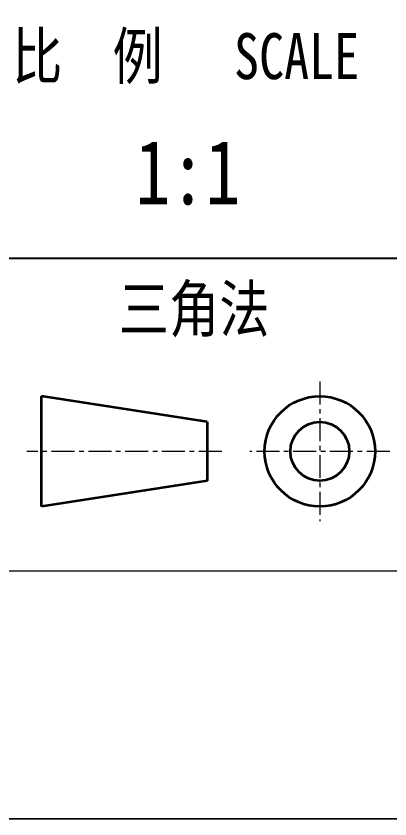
# Model space of a CAD drawing. Header units: millimetres. Extents: x -49572 to 104182, y -50696 to 51993.
# Drawn here: x -47028.36 to -47008.04, y 44871.89 to 44915.57 of the extents above; entities that cross this region are included whole.
import ezdxf

# ---------------------------------------------------------------- set-up
doc = ezdxf.new("R2010")
doc.units = ezdxf.units.MM
doc.header["$LTSCALE"] = 0.5
doc.linetypes.add('AM_ISO08W050x2', pattern=[9, 6, -0.75, 1.5, -0.75])
doc.linetypes.add('CENTER', pattern=[2, 1.25, -0.25, 0.25, -0.25])
doc.layers.add('中心线', color=2, linetype='AM_ISO08W050x2', lineweight=18)
doc.layers.add('图框', color=7, linetype='Continuous', lineweight=18)
doc.layers.add('图\\M+19E79\\M+195B6\\M+18E9A', color=7, linetype='Continuous')
doc.layers.add('打印', color=7, linetype='Continuous', lineweight=15, plot=False)
doc.layers.add('打印-禁用', color=7, linetype='Continuous', lineweight=15, plot=False)
doc.styles.add('国标', font='simfang.ttf', dxfattribs={"width": 0.8})

# ---------------------------------------------------------------- blocks, each defined once
blk = doc.blocks.new('GZDEH零件A3图框V01版')
at = {"layer": '中心线', "color": 1, "linetype": 'CENTER', "lineweight": 5, "ltscale": 2}
for p, q in [((3175.818, -1822.661), (3175.818, -1830.261)), ((3170.49, -1826.461), (3159.89, -1826.461)), ((3179.618, -1826.461), (3172.018, -1826.461))]:
    blk.add_line(p, q, dxfattribs=at)
at = {"layer": '图\\M+19E79\\M+195B6\\M+18E9A', "color": 9}
blk.add_line((3181.99, -1815.961), (3092.49, -1815.961), dxfattribs=at)
at = {"layer": '图框', "color": 2, "linetype": 'ByBlock', "lineweight": 35}
for p, q in [((3169.69, -1824.861), (3160.69, -1823.462)), ((3160.69, -1829.461), (3160.69, -1823.462)), ((3169.69, -1824.861), (3169.69, -1828.061)), ((3169.69, -1828.061), (3160.69, -1829.461))]:
    blk.add_line(p, q, dxfattribs=at)
at = {"layer": '图框', "linetype": 'Continuous'}
blk.add_line((2882.49, -1832.961), (3272.49, -1832.961), dxfattribs=at)
at = {"layer": '图框', "color": 2, "linetype": 'ByBlock', "lineweight": 35}
for radius in [3, 1.6]:
    blk.add_circle((3175.818, -1826.461), radius, dxfattribs=at)
at = {"layer": '打印-禁用', "linetype": 'Continuous'}
blk.add_line((2857.49, -1846.461), (3277.49, -1846.461), dxfattribs=at)
at = {"layer": '图\\M+19E79\\M+195B6\\M+18E9A', "color": 9, "style": '国标', "width": 0.8}
for s, p in [('比  例\u3000', (3159.101, -1806.21)), ('SCALE', (3171.155, -1806.21)), ('三角法', (3164.898, -1819.96))]:
    blk.add_text(s, height=2.5, dxfattribs=at).set_placement(p)
blk = doc.blocks.new('DEH A3')
at = {"layer": '图框'}
blk.add_blockref('GZDEH零件A3图框V01版', (-2857.49, 1846.461), dxfattribs=at)

msp = doc.modelspace()

# ---------------------------------------------------------------- linework, layer by layer
at = {"layer": '打印'}
msp.add_lwpolyline([(-47330.176, 45168.886), (-46910.176, 45168.886), (-46910.176, 44871.886), (-47330.176, 44871.886)], close=True, dxfattribs=at)

# ---------------------------------------------------------------- block references
at = {"layer": '图框'}
msp.add_blockref('DEH A3', (-47330.176, 44871.886), dxfattribs=at)

# ---------------------------------------------------------------- texts
at = {"layer": '图\\M+19E79\\M+195B6\\M+18E9A', "color": 3, "style": '国标', "width": 0.8}
msp.add_text('1:1', height=3.5, dxfattribs=at).set_placement((-47021.875, 44905.319))

doc.saveas('drawing.dxf')
